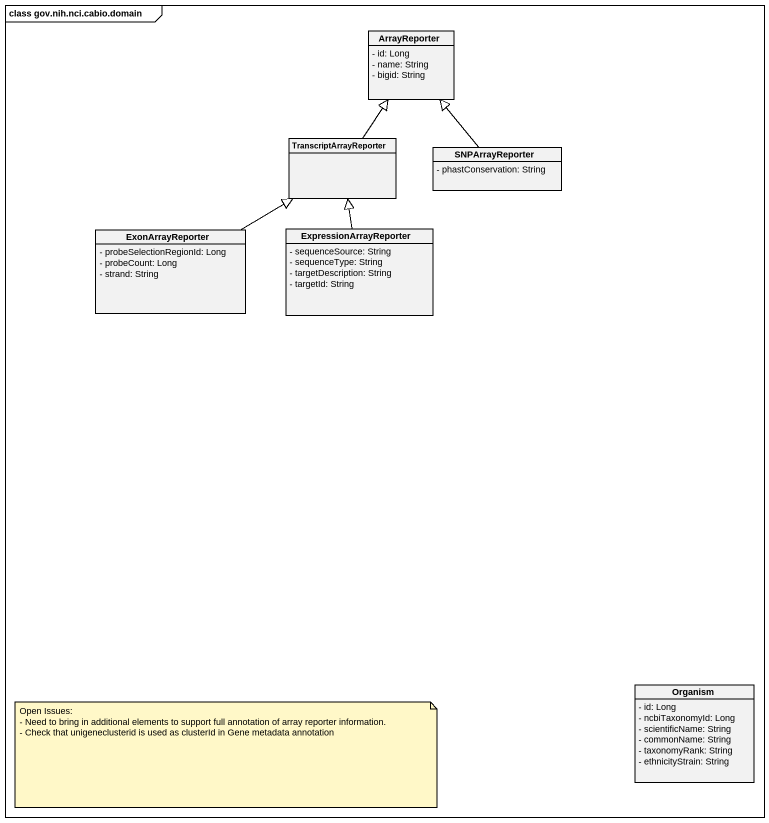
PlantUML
@startuml
mainframe class gov.nih.nci.cabio.domain
hide circle
hide empty members
skinparam classAttributeIconSize 0
class ArrayReporter {
  - id: Long
  - name: String
  - bigid: String
}
class TranscriptArrayReporter
class SNPArrayReporter {
  - phastConservation: String
}
class ExonArrayReporter {
  - probeSelectionRegionId: Long
  - probeCount: Long
  - strand: String
}
class ExpressionArrayReporter {
  - sequenceSource: String
  - sequenceType: String
  - targetDescription: String
  - targetId: String
}
class Organism {
  - id: Long
  - ncbiTaxonomyId: Long
  - scientificName: String
  - commonName: String
  - taxonomyRank: String
  - ethnicityStrain: String
}
TranscriptArrayReporter -up-|> ArrayReporter
SNPArrayReporter -up-|> ArrayReporter
ExonArrayReporter -up-|> TranscriptArrayReporter
ExpressionArrayReporter -up-|> TranscriptArrayReporter
note as N1
  Open Issues:
  - Need to bring in additional elements to support full annotation of array reporter information.
  - Check that unigeneclusterid is used as clusterId in Gene metadata annotation
end note
@enduml
